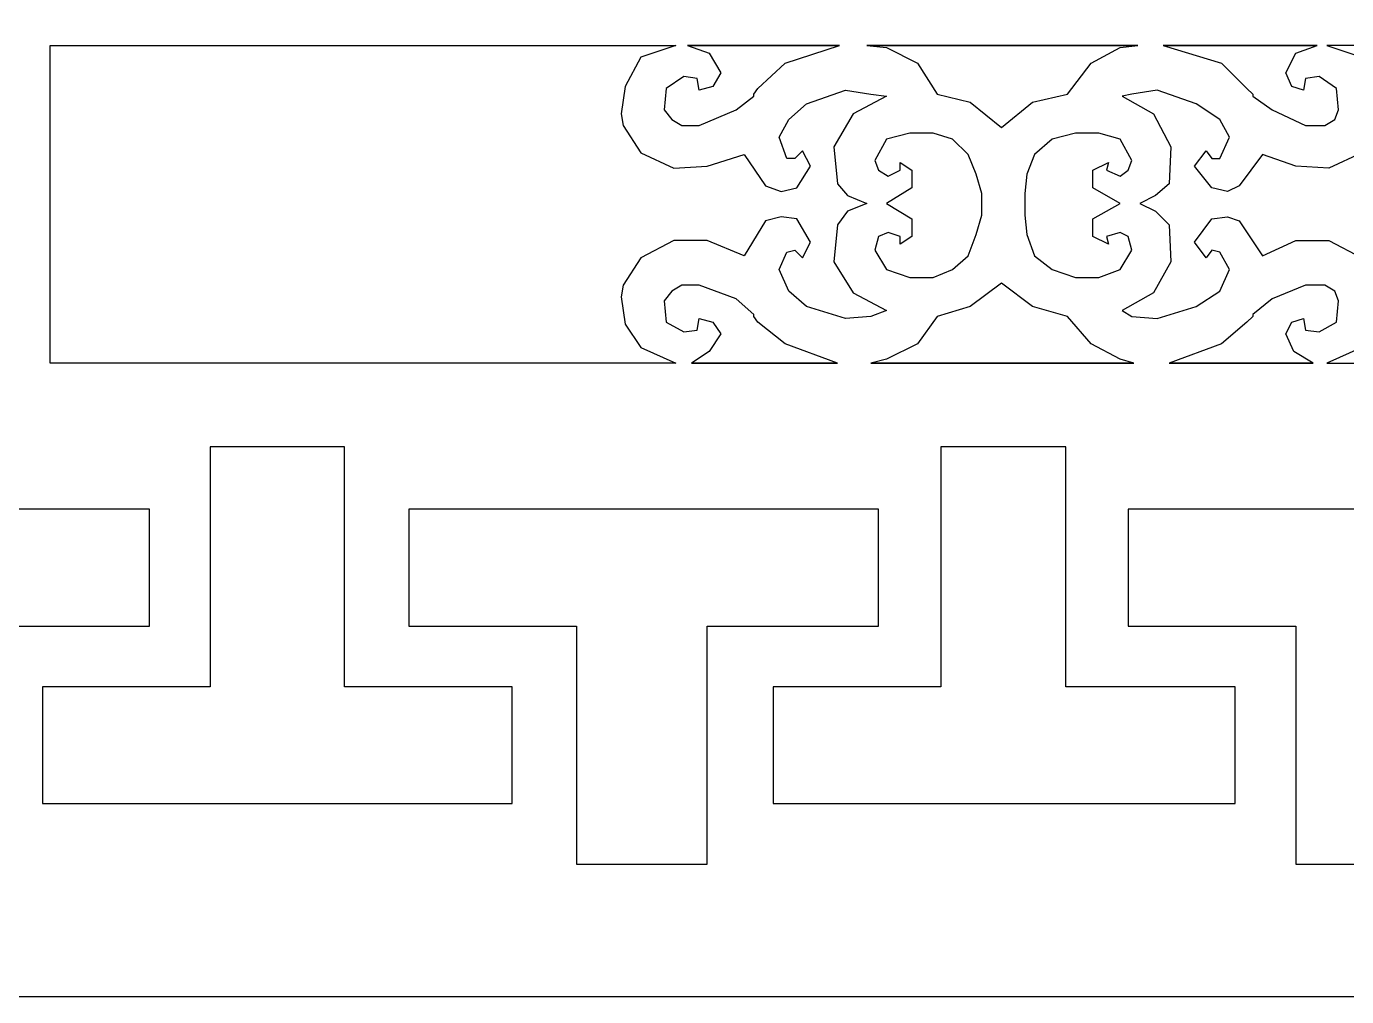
# Model space of a CAD drawing. Header units: centimetres. Extents: x -6.6 to 5.7, y -11.1 to 14.
# Drawn here: x -3.149 to 0.46, y 1.686 to 4.339 of the extents above; entities that cross this region are included whole.
import ezdxf

# ---------------------------------------------------------------- set-up
doc = ezdxf.new("R2010")
doc.units = ezdxf.units.CM
doc.header["$MEASUREMENT"] = 0

msp = doc.modelspace()

# ---------------------------------------------------------------- linework, layer by layer
at = {"color": 177}
for points, knots in [([(-6.63835, 13.98566), (-6.63835, 13.98566), (5.6716, 13.98566), (5.6716, 13.98566), (5.6716, 13.98566), (5.6716, 13.98566), (5.6716, 1.68635), (5.6716, 1.68635), (5.6716, 1.68635), (5.6716, 1.68635), (-6.63835, 1.68635), (-6.63835, 1.68635), (-6.63835, 1.68635), (-6.63835, 1.68635), (-6.63835, 13.98566), (-6.63835, 13.98566)], [0, 0, 0, 0, 0.2, 0.2, 0.2, 0.2, 0.4, 0.4, 0.4, 0.4, 0.6, 0.6, 0.6, 0.6, 1, 1, 1, 1]), ([(-1.37326, 4.28694), (-1.37326, 4.28694), (-3.08391, 4.28694), (-3.08391, 4.28694), (-3.08391, 4.28694), (-3.08391, 4.28694), (-3.08391, 3.4183), (-3.08391, 3.4183), (-3.08391, 3.4183), (-3.08391, 3.4183), (-1.37326, 3.4183), (-1.37326, 3.4183), (-1.37326, 3.4183), (-1.37326, 3.4183), (-1.46926, 3.4609), (-1.46926, 3.4609), (-1.46926, 3.4609), (-1.46926, 3.4609), (-1.51184, 3.52486), (-1.51184, 3.52486), (-1.51184, 3.52486), (-1.51184, 3.52486), (-1.52254, 3.59945), (-1.52254, 3.59945), (-1.52254, 3.59945), (-1.52254, 3.59945), (-1.51722, 3.63139), (-1.51722, 3.63139), (-1.51722, 3.63139), (-1.51722, 3.63139), (-1.46926, 3.70608), (-1.46926, 3.70608), (-1.46926, 3.70608), (-1.46926, 3.70608), (-1.37864, 3.75401), (-1.37864, 3.75401), (-1.37864, 3.75401), (-1.37864, 3.75401), (-1.28803, 3.75401), (-1.28803, 3.75401), (-1.28803, 3.75401), (-1.28803, 3.75401), (-1.18679, 3.71137), (-1.18679, 3.71137), (-1.18679, 3.71137), (-1.18679, 3.71137), (-1.12819, 3.80729), (-1.12819, 3.80729), (-1.12819, 3.80729), (-1.12819, 3.80729), (-1.08552, 3.81795), (-1.08552, 3.81795), (-1.08552, 3.81795), (-1.08552, 3.81795), (-1.04293, 3.81262), (-1.04293, 3.81262), (-1.04293, 3.81262), (-1.04293, 3.81262), (-1.00563, 3.74871), (-1.00563, 3.74871), (-1.00563, 3.74871), (-1.00563, 3.74871), (-1.02694, 3.70608), (-1.02694, 3.70608), (-1.02694, 3.70608), (-1.02694, 3.70608), (-1.04822, 3.72737), (-1.04822, 3.72737), (-1.04822, 3.72737), (-1.04822, 3.72737), (-1.06954, 3.72203), (-1.06954, 3.72203), (-1.06954, 3.72203), (-1.06954, 3.72203), (-1.09087, 3.67408), (-1.09087, 3.67408), (-1.09087, 3.67408), (-1.09087, 3.67408), (-1.06424, 3.61543), (-1.06424, 3.61543), (-1.06424, 3.61543), (-1.06424, 3.61543), (-1.0163, 3.57282), (-1.0163, 3.57282), (-1.0163, 3.57282), (-1.0163, 3.57282), (-0.90973, 3.54084), (-0.90973, 3.54084), (-0.90973, 3.54084), (-0.90973, 3.54084), (-0.84039, 3.54619), (-0.84039, 3.54619), (-0.84039, 3.54619), (-0.84039, 3.54619), (-0.79781, 3.56214), (-0.79781, 3.56214), (-0.79781, 3.56214), (-0.79781, 3.56214), (-0.88839, 3.61013), (-0.88839, 3.61013), (-0.88839, 3.61013), (-0.88839, 3.61013), (-0.94165, 3.69542), (-0.94165, 3.69542), (-0.94165, 3.69542), (-0.94165, 3.69542), (-0.93101, 3.79663), (-0.93101, 3.79663), (-0.93101, 3.79663), (-0.93101, 3.79663), (-0.90436, 3.83396), (-0.90436, 3.83396), (-0.90436, 3.83396), (-0.90436, 3.83396), (-0.85107, 3.85527), (-0.85107, 3.85527), (-0.85107, 3.85527), (-0.85107, 3.85527), (-0.90436, 3.87656), (-0.90436, 3.87656), (-0.90436, 3.87656), (-0.90436, 3.87656), (-0.93101, 3.90853), (-0.93101, 3.90853), (-0.93101, 3.90853), (-0.93101, 3.90853), (-0.94165, 4.0098), (-0.94165, 4.0098), (-0.94165, 4.0098), (-0.94165, 4.0098), (-0.88839, 4.10037), (-0.88839, 4.10037), (-0.88839, 4.10037), (-0.88839, 4.10037), (-0.79781, 4.14837), (-0.79781, 4.14837), (-0.79781, 4.14837), (-0.79781, 4.14837), (-0.84039, 4.15367), (-0.84039, 4.15367), (-0.84039, 4.15367), (-0.84039, 4.15367), (-0.90973, 4.16435), (-0.90973, 4.16435), (-0.90973, 4.16435), (-0.90973, 4.16435), (-1.0163, 4.12704), (-1.0163, 4.12704), (-1.0163, 4.12704), (-1.0163, 4.12704), (-1.06424, 4.08439), (-1.06424, 4.08439), (-1.06424, 4.08439), (-1.06424, 4.08439), (-1.09087, 4.03642), (-1.09087, 4.03642), (-1.09087, 4.03642), (-1.09087, 4.03642), (-1.06954, 3.97786), (-1.06954, 3.97786), (-1.06954, 3.97786), (-1.06954, 3.97786), (-1.04822, 3.97786), (-1.04822, 3.97786), (-1.04822, 3.97786), (-1.04822, 3.97786), (-1.02694, 3.99915), (-1.02694, 3.99915), (-1.02694, 3.99915), (-1.02694, 3.99915), (-1.00563, 3.95647), (-1.00563, 3.95647), (-1.00563, 3.95647), (-1.00563, 3.95647), (-1.04293, 3.89785), (-1.04293, 3.89785), (-1.04293, 3.89785), (-1.04293, 3.89785), (-1.08552, 3.88725), (-1.08552, 3.88725), (-1.08552, 3.88725), (-1.08552, 3.88725), (-1.12819, 3.9032), (-1.12819, 3.9032), (-1.12819, 3.9032), (-1.12819, 3.9032), (-1.18679, 3.9885), (-1.18679, 3.9885), (-1.18679, 3.9885), (-1.18679, 3.9885), (-1.28803, 3.95647), (-1.28803, 3.95647), (-1.28803, 3.95647), (-1.28803, 3.95647), (-1.37864, 3.95117), (-1.37864, 3.95117), (-1.37864, 3.95117), (-1.37864, 3.95117), (-1.46926, 3.99379), (-1.46926, 3.99379), (-1.46926, 3.99379), (-1.46926, 3.99379), (-1.51722, 4.06843), (-1.51722, 4.06843), (-1.51722, 4.06843), (-1.51722, 4.06843), (-1.52254, 4.10037), (-1.52254, 4.10037), (-1.52254, 4.10037), (-1.52254, 4.10037), (-1.51184, 4.17499), (-1.51184, 4.17499), (-1.51184, 4.17499), (-1.51184, 4.17499), (-1.46926, 4.25493), (-1.46926, 4.25493), (-1.46926, 4.25493), (-1.46926, 4.25493), (-1.37326, 4.28694), (-1.37326, 4.28694)], [0, 0, 0, 0, 0.0178571, 0.0178571, 0.0178571, 0.0178571, 0.0357143, 0.0357143, 0.0357143, 0.0357143, 0.0535714, 0.0535714, 0.0535714, 0.0535714, 0.0714286, 0.0714286, 0.0714286, 0.0714286, 0.0892857, 0.0892857, 0.0892857, 0.0892857, 0.1071429, 0.1071429, 0.1071429, 0.1071429, 0.125, 0.125, 0.125, 0.125, 0.1428571, 0.1428571, 0.1428571, 0.1428571, 0.1607143, 0.1607143, 0.1607143, 0.1607143, 0.1785714, 0.1785714, 0.1785714, 0.1785714, 0.1964286, 0.1964286, 0.1964286, 0.1964286, 0.2142857, 0.2142857, 0.2142857, 0.2142857, 0.2321429, 0.2321429, 0.2321429, 0.2321429, 0.25, 0.25, 0.25, 0.25, 0.2678571, 0.2678571, 0.2678571, 0.2678571, 0.2857143, 0.2857143, 0.2857143, 0.2857143, 0.3035714, 0.3035714, 0.3035714, 0.3035714, 0.3214286, 0.3214286, 0.3214286, 0.3214286, 0.3392857, 0.3392857, 0.3392857, 0.3392857, 0.3571429, 0.3571429, 0.3571429, 0.3571429, 0.375, 0.375, 0.375, 0.375, 0.3928571, 0.3928571, 0.3928571, 0.3928571, 0.4107143, 0.4107143, 0.4107143, 0.4107143, 0.4285714, 0.4285714, 0.4285714, 0.4285714, 0.4464286, 0.4464286, 0.4464286, 0.4464286, 0.4642857, 0.4642857, 0.4642857, 0.4642857, 0.4821429, 0.4821429, 0.4821429, 0.4821429, 0.5, 0.5, 0.5, 0.5, 0.5178571, 0.5178571, 0.5178571, 0.5178571, 0.5357143, 0.5357143, 0.5357143, 0.5357143, 0.5535714, 0.5535714, 0.5535714, 0.5535714, 0.5714286, 0.5714286, 0.5714286, 0.5714286, 0.5892857, 0.5892857, 0.5892857, 0.5892857, 0.6071429, 0.6071429, 0.6071429, 0.6071429, 0.625, 0.625, 0.625, 0.625, 0.6428571, 0.6428571, 0.6428571, 0.6428571, 0.6607143, 0.6607143, 0.6607143, 0.6607143, 0.6785714, 0.6785714, 0.6785714, 0.6785714, 0.6964286, 0.6964286, 0.6964286, 0.6964286, 0.7142857, 0.7142857, 0.7142857, 0.7142857, 0.7321429, 0.7321429, 0.7321429, 0.7321429, 0.75, 0.75, 0.75, 0.75, 0.7678571, 0.7678571, 0.7678571, 0.7678571, 0.7857143, 0.7857143, 0.7857143, 0.7857143, 0.8035714, 0.8035714, 0.8035714, 0.8035714, 0.8214286, 0.8214286, 0.8214286, 0.8214286, 0.8392857, 0.8392857, 0.8392857, 0.8392857, 0.8571429, 0.8571429, 0.8571429, 0.8571429, 0.875, 0.875, 0.875, 0.875, 0.8928571, 0.8928571, 0.8928571, 0.8928571, 0.9107143, 0.9107143, 0.9107143, 0.9107143, 0.9285714, 0.9285714, 0.9285714, 0.9285714, 0.9464286, 0.9464286, 0.9464286, 0.9464286, 0.9642857, 0.9642857, 0.9642857, 0.9642857, 1, 1, 1, 1]), ([(-0.92571, 4.28694), (-0.92571, 4.28694), (-1.07491, 4.23893), (-1.07491, 4.23893), (-1.07491, 4.23893), (-1.07491, 4.23893), (-1.14955, 4.16965), (-1.14955, 4.16965), (-1.14955, 4.16965), (-1.14955, 4.16965), (-1.16015, 4.15367), (-1.16015, 4.15367), (-1.16015, 4.15367), (-1.16015, 4.15367), (-1.16015, 4.14837), (-1.16015, 4.14837), (-1.16015, 4.14837), (-1.16015, 4.14837), (-1.20812, 4.11105), (-1.20812, 4.11105), (-1.20812, 4.11105), (-1.20812, 4.11105), (-1.30938, 4.06843), (-1.30938, 4.06843), (-1.30938, 4.06843), (-1.30938, 4.06843), (-1.35735, 4.06843), (-1.35735, 4.06843), (-1.35735, 4.06843), (-1.35735, 4.06843), (-1.38393, 4.08439), (-1.38393, 4.08439), (-1.38393, 4.08439), (-1.38393, 4.08439), (-1.40529, 4.11105), (-1.40529, 4.11105), (-1.40529, 4.11105), (-1.40529, 4.11105), (-1.39994, 4.16965), (-1.39994, 4.16965), (-1.39994, 4.16965), (-1.39994, 4.16965), (-1.35197, 4.20165), (-1.35197, 4.20165), (-1.35197, 4.20165), (-1.35197, 4.20165), (-1.31468, 4.19627), (-1.31468, 4.19627), (-1.31468, 4.19627), (-1.31468, 4.19627), (-1.30938, 4.16435), (-1.30938, 4.16435), (-1.30938, 4.16435), (-1.30938, 4.16435), (-1.27207, 4.17499), (-1.27207, 4.17499), (-1.27207, 4.17499), (-1.27207, 4.17499), (-1.25077, 4.21229), (-1.25077, 4.21229), (-1.25077, 4.21229), (-1.25077, 4.21229), (-1.28273, 4.2656), (-1.28273, 4.2656), (-1.28273, 4.2656), (-1.28273, 4.2656), (-1.34133, 4.28694), (-1.34133, 4.28694), (-1.34133, 4.28694), (-1.34133, 4.28694), (-0.92571, 4.28694), (-0.92571, 4.28694)], [0, 0, 0, 0, 0.0526316, 0.0526316, 0.0526316, 0.0526316, 0.1052632, 0.1052632, 0.1052632, 0.1052632, 0.1578947, 0.1578947, 0.1578947, 0.1578947, 0.2105263, 0.2105263, 0.2105263, 0.2105263, 0.2631579, 0.2631579, 0.2631579, 0.2631579, 0.3157895, 0.3157895, 0.3157895, 0.3157895, 0.3684211, 0.3684211, 0.3684211, 0.3684211, 0.4210526, 0.4210526, 0.4210526, 0.4210526, 0.4736842, 0.4736842, 0.4736842, 0.4736842, 0.5263158, 0.5263158, 0.5263158, 0.5263158, 0.5789474, 0.5789474, 0.5789474, 0.5789474, 0.6315789, 0.6315789, 0.6315789, 0.6315789, 0.6842105, 0.6842105, 0.6842105, 0.6842105, 0.7368421, 0.7368421, 0.7368421, 0.7368421, 0.7894737, 0.7894737, 0.7894737, 0.7894737, 0.8421053, 0.8421053, 0.8421053, 0.8421053, 0.8947368, 0.8947368, 0.8947368, 0.8947368, 1, 1, 1, 1]), ([(-1.34133, 4.28694), (-1.34133, 4.28694), (-0.92571, 4.28694), (-0.92571, 4.28694), (-0.92571, 4.28694), (-0.92571, 4.28694), (-1.34133, 4.28694), (-1.34133, 4.28694)], [0, 0, 0, 0, 0.3333333, 0.3333333, 0.3333333, 0.3333333, 1, 1, 1, 1]), ([(-0.11038, 4.28694), (-0.11038, 4.28694), (-0.15828, 4.28156), (-0.15828, 4.28156), (-0.15828, 4.28156), (-0.15828, 4.28156), (-0.23824, 4.23893), (-0.23824, 4.23893), (-0.23824, 4.23893), (-0.23824, 4.23893), (-0.30219, 4.15367), (-0.30219, 4.15367), (-0.30219, 4.15367), (-0.30219, 4.15367), (-0.39814, 4.13236), (-0.39814, 4.13236), (-0.39814, 4.13236), (-0.39814, 4.13236), (-0.48338, 4.06305), (-0.48338, 4.06305), (-0.48338, 4.06305), (-0.48338, 4.06305), (-0.56862, 4.13236), (-0.56862, 4.13236), (-0.56862, 4.13236), (-0.56862, 4.13236), (-0.65921, 4.15367), (-0.65921, 4.15367), (-0.65921, 4.15367), (-0.65921, 4.15367), (-0.71253, 4.23893), (-0.71253, 4.23893), (-0.71253, 4.23893), (-0.71253, 4.23893), (-0.79781, 4.28156), (-0.79781, 4.28156), (-0.79781, 4.28156), (-0.79781, 4.28156), (-0.85107, 4.28694), (-0.85107, 4.28694), (-0.85107, 4.28694), (-0.85107, 4.28694), (-0.11038, 4.28694), (-0.11038, 4.28694)], [0, 0, 0, 0, 0.0833333, 0.0833333, 0.0833333, 0.0833333, 0.1666667, 0.1666667, 0.1666667, 0.1666667, 0.25, 0.25, 0.25, 0.25, 0.3333333, 0.3333333, 0.3333333, 0.3333333, 0.4166667, 0.4166667, 0.4166667, 0.4166667, 0.5, 0.5, 0.5, 0.5, 0.5833333, 0.5833333, 0.5833333, 0.5833333, 0.6666667, 0.6666667, 0.6666667, 0.6666667, 0.75, 0.75, 0.75, 0.75, 0.8333333, 0.8333333, 0.8333333, 0.8333333, 1, 1, 1, 1]), ([(-0.85107, 4.28694), (-0.85107, 4.28694), (-0.11038, 4.28694), (-0.11038, 4.28694), (-0.11038, 4.28694), (-0.11038, 4.28694), (-0.85107, 4.28694), (-0.85107, 4.28694)], [0, 0, 0, 0, 0.3333333, 0.3333333, 0.3333333, 0.3333333, 1, 1, 1, 1]), ([(0.40658, 4.28694), (0.40658, 4.28694), (2.1225, 4.28694), (2.1225, 4.28694), (2.1225, 4.28694), (2.1225, 4.28694), (2.1225, 3.4183), (2.1225, 3.4183), (2.1225, 3.4183), (2.1225, 3.4183), (0.40658, 3.4183), (0.40658, 3.4183), (0.40658, 3.4183), (0.40658, 3.4183), (0.50245, 3.4609), (0.50245, 3.4609), (0.50245, 3.4609), (0.50245, 3.4609), (0.56111, 3.52486), (0.56111, 3.52486), (0.56111, 3.52486), (0.56111, 3.52486), (0.56643, 3.59945), (0.56643, 3.59945), (0.56643, 3.59945), (0.56643, 3.59945), (0.56111, 3.63139), (0.56111, 3.63139), (0.56111, 3.63139), (0.56111, 3.63139), (0.50245, 3.70608), (0.50245, 3.70608), (0.50245, 3.70608), (0.50245, 3.70608), (0.41187, 3.75401), (0.41187, 3.75401), (0.41187, 3.75401), (0.41187, 3.75401), (0.32132, 3.75401), (0.32132, 3.75401), (0.32132, 3.75401), (0.32132, 3.75401), (0.23069, 3.71137), (0.23069, 3.71137), (0.23069, 3.71137), (0.23069, 3.71137), (0.16676, 3.80729), (0.16676, 3.80729), (0.16676, 3.80729), (0.16676, 3.80729), (0.13475, 3.81795), (0.13475, 3.81795), (0.13475, 3.81795), (0.13475, 3.81795), (0.09213, 3.81262), (0.09213, 3.81262), (0.09213, 3.81262), (0.09213, 3.81262), (0.04422, 3.74871), (0.04422, 3.74871), (0.04422, 3.74871), (0.04422, 3.74871), (0.07614, 3.70608), (0.07614, 3.70608), (0.07614, 3.70608), (0.07614, 3.70608), (0.09213, 3.72737), (0.09213, 3.72737), (0.09213, 3.72737), (0.09213, 3.72737), (0.11343, 3.72203), (0.11343, 3.72203), (0.11343, 3.72203), (0.11343, 3.72203), (0.14013, 3.67408), (0.14013, 3.67408), (0.14013, 3.67408), (0.14013, 3.67408), (0.11343, 3.61543), (0.11343, 3.61543), (0.11343, 3.61543), (0.11343, 3.61543), (0.04952, 3.57282), (0.04952, 3.57282), (0.04952, 3.57282), (0.04952, 3.57282), (-0.05705, 3.54084), (-0.05705, 3.54084), (-0.05705, 3.54084), (-0.05705, 3.54084), (-0.12632, 3.54619), (-0.12632, 3.54619), (-0.12632, 3.54619), (-0.12632, 3.54619), (-0.15301, 3.56214), (-0.15301, 3.56214), (-0.15301, 3.56214), (-0.15301, 3.56214), (-0.0677, 3.61013), (-0.0677, 3.61013), (-0.0677, 3.61013), (-0.0677, 3.61013), (-0.01978, 3.69542), (-0.01978, 3.69542), (-0.01978, 3.69542), (-0.01978, 3.69542), (-0.0251, 3.79663), (-0.0251, 3.79663), (-0.0251, 3.79663), (-0.0251, 3.79663), (-0.06243, 3.83396), (-0.06243, 3.83396), (-0.06243, 3.83396), (-0.06243, 3.83396), (-0.10504, 3.85527), (-0.10504, 3.85527), (-0.10504, 3.85527), (-0.10504, 3.85527), (-0.06243, 3.87656), (-0.06243, 3.87656), (-0.06243, 3.87656), (-0.06243, 3.87656), (-0.0251, 3.90853), (-0.0251, 3.90853), (-0.0251, 3.90853), (-0.0251, 3.90853), (-0.01978, 4.0098), (-0.01978, 4.0098), (-0.01978, 4.0098), (-0.01978, 4.0098), (-0.0677, 4.10037), (-0.0677, 4.10037), (-0.0677, 4.10037), (-0.0677, 4.10037), (-0.15301, 4.14837), (-0.15301, 4.14837), (-0.15301, 4.14837), (-0.15301, 4.14837), (-0.12632, 4.15367), (-0.12632, 4.15367), (-0.12632, 4.15367), (-0.12632, 4.15367), (-0.05705, 4.16435), (-0.05705, 4.16435), (-0.05705, 4.16435), (-0.05705, 4.16435), (0.04952, 4.12704), (0.04952, 4.12704), (0.04952, 4.12704), (0.04952, 4.12704), (0.11343, 4.08439), (0.11343, 4.08439), (0.11343, 4.08439), (0.11343, 4.08439), (0.14013, 4.03642), (0.14013, 4.03642), (0.14013, 4.03642), (0.14013, 4.03642), (0.11343, 3.97786), (0.11343, 3.97786), (0.11343, 3.97786), (0.11343, 3.97786), (0.09213, 3.97786), (0.09213, 3.97786), (0.09213, 3.97786), (0.09213, 3.97786), (0.07614, 3.99915), (0.07614, 3.99915), (0.07614, 3.99915), (0.07614, 3.99915), (0.04422, 3.95647), (0.04422, 3.95647), (0.04422, 3.95647), (0.04422, 3.95647), (0.09213, 3.89785), (0.09213, 3.89785), (0.09213, 3.89785), (0.09213, 3.89785), (0.13475, 3.88725), (0.13475, 3.88725), (0.13475, 3.88725), (0.13475, 3.88725), (0.16676, 3.9032), (0.16676, 3.9032), (0.16676, 3.9032), (0.16676, 3.9032), (0.23069, 3.9885), (0.23069, 3.9885), (0.23069, 3.9885), (0.23069, 3.9885), (0.32132, 3.95647), (0.32132, 3.95647), (0.32132, 3.95647), (0.32132, 3.95647), (0.41187, 3.95117), (0.41187, 3.95117), (0.41187, 3.95117), (0.41187, 3.95117), (0.50245, 3.99379), (0.50245, 3.99379), (0.50245, 3.99379), (0.50245, 3.99379), (0.56111, 4.06843), (0.56111, 4.06843), (0.56111, 4.06843), (0.56111, 4.06843), (0.56643, 4.10037), (0.56643, 4.10037), (0.56643, 4.10037), (0.56643, 4.10037), (0.56111, 4.17499), (0.56111, 4.17499), (0.56111, 4.17499), (0.56111, 4.17499), (0.50245, 4.25493), (0.50245, 4.25493), (0.50245, 4.25493), (0.50245, 4.25493), (0.40658, 4.28694), (0.40658, 4.28694)], [0, 0, 0, 0, 0.0178571, 0.0178571, 0.0178571, 0.0178571, 0.0357143, 0.0357143, 0.0357143, 0.0357143, 0.0535714, 0.0535714, 0.0535714, 0.0535714, 0.0714286, 0.0714286, 0.0714286, 0.0714286, 0.0892857, 0.0892857, 0.0892857, 0.0892857, 0.1071429, 0.1071429, 0.1071429, 0.1071429, 0.125, 0.125, 0.125, 0.125, 0.1428571, 0.1428571, 0.1428571, 0.1428571, 0.1607143, 0.1607143, 0.1607143, 0.1607143, 0.1785714, 0.1785714, 0.1785714, 0.1785714, 0.1964286, 0.1964286, 0.1964286, 0.1964286, 0.2142857, 0.2142857, 0.2142857, 0.2142857, 0.2321429, 0.2321429, 0.2321429, 0.2321429, 0.25, 0.25, 0.25, 0.25, 0.2678571, 0.2678571, 0.2678571, 0.2678571, 0.2857143, 0.2857143, 0.2857143, 0.2857143, 0.3035714, 0.3035714, 0.3035714, 0.3035714, 0.3214286, 0.3214286, 0.3214286, 0.3214286, 0.3392857, 0.3392857, 0.3392857, 0.3392857, 0.3571429, 0.3571429, 0.3571429, 0.3571429, 0.375, 0.375, 0.375, 0.375, 0.3928571, 0.3928571, 0.3928571, 0.3928571, 0.4107143, 0.4107143, 0.4107143, 0.4107143, 0.4285714, 0.4285714, 0.4285714, 0.4285714, 0.4464286, 0.4464286, 0.4464286, 0.4464286, 0.4642857, 0.4642857, 0.4642857, 0.4642857, 0.4821429, 0.4821429, 0.4821429, 0.4821429, 0.5, 0.5, 0.5, 0.5, 0.5178571, 0.5178571, 0.5178571, 0.5178571, 0.5357143, 0.5357143, 0.5357143, 0.5357143, 0.5535714, 0.5535714, 0.5535714, 0.5535714, 0.5714286, 0.5714286, 0.5714286, 0.5714286, 0.5892857, 0.5892857, 0.5892857, 0.5892857, 0.6071429, 0.6071429, 0.6071429, 0.6071429, 0.625, 0.625, 0.625, 0.625, 0.6428571, 0.6428571, 0.6428571, 0.6428571, 0.6607143, 0.6607143, 0.6607143, 0.6607143, 0.6785714, 0.6785714, 0.6785714, 0.6785714, 0.6964286, 0.6964286, 0.6964286, 0.6964286, 0.7142857, 0.7142857, 0.7142857, 0.7142857, 0.7321429, 0.7321429, 0.7321429, 0.7321429, 0.75, 0.75, 0.75, 0.75, 0.7678571, 0.7678571, 0.7678571, 0.7678571, 0.7857143, 0.7857143, 0.7857143, 0.7857143, 0.8035714, 0.8035714, 0.8035714, 0.8035714, 0.8214286, 0.8214286, 0.8214286, 0.8214286, 0.8392857, 0.8392857, 0.8392857, 0.8392857, 0.8571429, 0.8571429, 0.8571429, 0.8571429, 0.875, 0.875, 0.875, 0.875, 0.8928571, 0.8928571, 0.8928571, 0.8928571, 0.9107143, 0.9107143, 0.9107143, 0.9107143, 0.9285714, 0.9285714, 0.9285714, 0.9285714, 0.9464286, 0.9464286, 0.9464286, 0.9464286, 0.9642857, 0.9642857, 0.9642857, 0.9642857, 1, 1, 1, 1]), ([(0.37995, 4.28694), (0.37995, 4.28694), (0.32132, 4.2656), (0.32132, 4.2656), (0.32132, 4.2656), (0.32132, 4.2656), (0.29467, 4.21229), (0.29467, 4.21229), (0.29467, 4.21229), (0.29467, 4.21229), (0.31063, 4.17499), (0.31063, 4.17499), (0.31063, 4.17499), (0.31063, 4.17499), (0.34265, 4.16435), (0.34265, 4.16435), (0.34265, 4.16435), (0.34265, 4.16435), (0.34793, 4.19627), (0.34793, 4.19627), (0.34793, 4.19627), (0.34793, 4.19627), (0.38522, 4.20165), (0.38522, 4.20165), (0.38522, 4.20165), (0.38522, 4.20165), (0.43322, 4.16965), (0.43322, 4.16965), (0.43322, 4.16965), (0.43322, 4.16965), (0.43853, 4.11105), (0.43853, 4.11105), (0.43853, 4.11105), (0.43853, 4.11105), (0.42789, 4.08439), (0.42789, 4.08439), (0.42789, 4.08439), (0.42789, 4.08439), (0.40126, 4.06843), (0.40126, 4.06843), (0.40126, 4.06843), (0.40126, 4.06843), (0.34793, 4.06843), (0.34793, 4.06843), (0.34793, 4.06843), (0.34793, 4.06843), (0.25736, 4.11105), (0.25736, 4.11105), (0.25736, 4.11105), (0.25736, 4.11105), (0.20404, 4.14837), (0.20404, 4.14837), (0.20404, 4.14837), (0.20404, 4.14837), (0.20404, 4.15367), (0.20404, 4.15367), (0.20404, 4.15367), (0.20404, 4.15367), (0.18808, 4.16965), (0.18808, 4.16965), (0.18808, 4.16965), (0.18808, 4.16965), (0.11882, 4.23893), (0.11882, 4.23893), (0.11882, 4.23893), (0.11882, 4.23893), (-0.0411, 4.28694), (-0.0411, 4.28694), (-0.0411, 4.28694), (-0.0411, 4.28694), (0.37995, 4.28694), (0.37995, 4.28694)], [0, 0, 0, 0, 0.0526316, 0.0526316, 0.0526316, 0.0526316, 0.1052632, 0.1052632, 0.1052632, 0.1052632, 0.1578947, 0.1578947, 0.1578947, 0.1578947, 0.2105263, 0.2105263, 0.2105263, 0.2105263, 0.2631579, 0.2631579, 0.2631579, 0.2631579, 0.3157895, 0.3157895, 0.3157895, 0.3157895, 0.3684211, 0.3684211, 0.3684211, 0.3684211, 0.4210526, 0.4210526, 0.4210526, 0.4210526, 0.4736842, 0.4736842, 0.4736842, 0.4736842, 0.5263158, 0.5263158, 0.5263158, 0.5263158, 0.5789474, 0.5789474, 0.5789474, 0.5789474, 0.6315789, 0.6315789, 0.6315789, 0.6315789, 0.6842105, 0.6842105, 0.6842105, 0.6842105, 0.7368421, 0.7368421, 0.7368421, 0.7368421, 0.7894737, 0.7894737, 0.7894737, 0.7894737, 0.8421053, 0.8421053, 0.8421053, 0.8421053, 0.8947368, 0.8947368, 0.8947368, 0.8947368, 1, 1, 1, 1]), ([(-0.0411, 4.28694), (-0.0411, 4.28694), (0.37995, 4.28694), (0.37995, 4.28694), (0.37995, 4.28694), (0.37995, 4.28694), (-0.0411, 4.28694), (-0.0411, 4.28694)], [0, 0, 0, 0, 0.3333333, 0.3333333, 0.3333333, 0.3333333, 1, 1, 1, 1]), ([(-0.53668, 3.83396), (-0.53668, 3.83396), (-0.53668, 3.82333), (-0.53668, 3.82333), (-0.53668, 3.82333), (-0.53668, 3.82333), (-0.55266, 3.76996), (-0.55266, 3.76996), (-0.55266, 3.76996), (-0.55266, 3.76996), (-0.57401, 3.71137), (-0.57401, 3.71137), (-0.57401, 3.71137), (-0.57401, 3.71137), (-0.61659, 3.67408), (-0.61659, 3.67408), (-0.61659, 3.67408), (-0.61659, 3.67408), (-0.66991, 3.65274), (-0.66991, 3.65274), (-0.66991, 3.65274), (-0.66991, 3.65274), (-0.73388, 3.65274), (-0.73388, 3.65274), (-0.73388, 3.65274), (-0.73388, 3.65274), (-0.79781, 3.67408), (-0.79781, 3.67408), (-0.79781, 3.67408), (-0.79781, 3.67408), (-0.8298, 3.72737), (-0.8298, 3.72737), (-0.8298, 3.72737), (-0.8298, 3.72737), (-0.81909, 3.76469), (-0.81909, 3.76469), (-0.81909, 3.76469), (-0.81909, 3.76469), (-0.7925, 3.7753), (-0.7925, 3.7753), (-0.7925, 3.7753), (-0.7925, 3.7753), (-0.7605, 3.76469), (-0.7605, 3.76469), (-0.7605, 3.76469), (-0.7605, 3.76469), (-0.7605, 3.74335), (-0.7605, 3.74335), (-0.7605, 3.74335), (-0.7605, 3.74335), (-0.72848, 3.76469), (-0.72848, 3.76469), (-0.72848, 3.76469), (-0.72848, 3.76469), (-0.72848, 3.81262), (-0.72848, 3.81262), (-0.72848, 3.81262), (-0.72848, 3.81262), (-0.79781, 3.85527), (-0.79781, 3.85527), (-0.79781, 3.85527), (-0.79781, 3.85527), (-0.72848, 3.89785), (-0.72848, 3.89785), (-0.72848, 3.89785), (-0.72848, 3.89785), (-0.72848, 3.94583), (-0.72848, 3.94583), (-0.72848, 3.94583), (-0.72848, 3.94583), (-0.7605, 3.96717), (-0.7605, 3.96717), (-0.7605, 3.96717), (-0.7605, 3.96717), (-0.7605, 3.94583), (-0.7605, 3.94583), (-0.7605, 3.94583), (-0.7605, 3.94583), (-0.7925, 3.92981), (-0.7925, 3.92981), (-0.7925, 3.92981), (-0.7925, 3.92981), (-0.81909, 3.94583), (-0.81909, 3.94583), (-0.81909, 3.94583), (-0.81909, 3.94583), (-0.8298, 3.97247), (-0.8298, 3.97247), (-0.8298, 3.97247), (-0.8298, 3.97247), (-0.79781, 4.03112), (-0.79781, 4.03112), (-0.79781, 4.03112), (-0.79781, 4.03112), (-0.73388, 4.04712), (-0.73388, 4.04712), (-0.73388, 4.04712), (-0.73388, 4.04712), (-0.66991, 4.04712), (-0.66991, 4.04712), (-0.66991, 4.04712), (-0.66991, 4.04712), (-0.61659, 4.03112), (-0.61659, 4.03112), (-0.61659, 4.03112), (-0.61659, 4.03112), (-0.57401, 3.9885), (-0.57401, 3.9885), (-0.57401, 3.9885), (-0.57401, 3.9885), (-0.55266, 3.93517), (-0.55266, 3.93517), (-0.55266, 3.93517), (-0.55266, 3.93517), (-0.53668, 3.88189), (-0.53668, 3.88189), (-0.53668, 3.88189), (-0.53668, 3.88189), (-0.53668, 3.87656), (-0.53668, 3.87656), (-0.53668, 3.87656), (-0.53668, 3.87656), (-0.53668, 3.85527), (-0.53668, 3.85527), (-0.53668, 3.85527), (-0.53668, 3.85527), (-0.53668, 3.83396), (-0.53668, 3.83396)], [0, 0, 0, 0, 0.030303, 0.030303, 0.030303, 0.030303, 0.0606061, 0.0606061, 0.0606061, 0.0606061, 0.0909091, 0.0909091, 0.0909091, 0.0909091, 0.1212121, 0.1212121, 0.1212121, 0.1212121, 0.1515152, 0.1515152, 0.1515152, 0.1515152, 0.1818182, 0.1818182, 0.1818182, 0.1818182, 0.2121212, 0.2121212, 0.2121212, 0.2121212, 0.2424242, 0.2424242, 0.2424242, 0.2424242, 0.2727273, 0.2727273, 0.2727273, 0.2727273, 0.3030303, 0.3030303, 0.3030303, 0.3030303, 0.3333333, 0.3333333, 0.3333333, 0.3333333, 0.3636364, 0.3636364, 0.3636364, 0.3636364, 0.3939394, 0.3939394, 0.3939394, 0.3939394, 0.4242424, 0.4242424, 0.4242424, 0.4242424, 0.4545455, 0.4545455, 0.4545455, 0.4545455, 0.4848485, 0.4848485, 0.4848485, 0.4848485, 0.5151515, 0.5151515, 0.5151515, 0.5151515, 0.5454545, 0.5454545, 0.5454545, 0.5454545, 0.5757576, 0.5757576, 0.5757576, 0.5757576, 0.6060606, 0.6060606, 0.6060606, 0.6060606, 0.6363636, 0.6363636, 0.6363636, 0.6363636, 0.6666667, 0.6666667, 0.6666667, 0.6666667, 0.6969697, 0.6969697, 0.6969697, 0.6969697, 0.7272727, 0.7272727, 0.7272727, 0.7272727, 0.7575758, 0.7575758, 0.7575758, 0.7575758, 0.7878788, 0.7878788, 0.7878788, 0.7878788, 0.8181818, 0.8181818, 0.8181818, 0.8181818, 0.8484848, 0.8484848, 0.8484848, 0.8484848, 0.8787879, 0.8787879, 0.8787879, 0.8787879, 0.9090909, 0.9090909, 0.9090909, 0.9090909, 0.9393939, 0.9393939, 0.9393939, 0.9393939, 1, 1, 1, 1]), ([(-0.41941, 3.85527), (-0.41941, 3.85527), (-0.41941, 3.87656), (-0.41941, 3.87656), (-0.41941, 3.87656), (-0.41941, 3.87656), (-0.41941, 3.88189), (-0.41941, 3.88189), (-0.41941, 3.88189), (-0.41941, 3.88189), (-0.4141, 3.93517), (-0.4141, 3.93517), (-0.4141, 3.93517), (-0.4141, 3.93517), (-0.39281, 3.9885), (-0.39281, 3.9885), (-0.39281, 3.9885), (-0.39281, 3.9885), (-0.34486, 4.03112), (-0.34486, 4.03112), (-0.34486, 4.03112), (-0.34486, 4.03112), (-0.28086, 4.04712), (-0.28086, 4.04712), (-0.28086, 4.04712), (-0.28086, 4.04712), (-0.21691, 4.04712), (-0.21691, 4.04712), (-0.21691, 4.04712), (-0.21691, 4.04712), (-0.15828, 4.03112), (-0.15828, 4.03112), (-0.15828, 4.03112), (-0.15828, 4.03112), (-0.12632, 3.97247), (-0.12632, 3.97247), (-0.12632, 3.97247), (-0.12632, 3.97247), (-0.13702, 3.94583), (-0.13702, 3.94583), (-0.13702, 3.94583), (-0.13702, 3.94583), (-0.15828, 3.92981), (-0.15828, 3.92981), (-0.15828, 3.92981), (-0.15828, 3.92981), (-0.1956, 3.94583), (-0.1956, 3.94583), (-0.1956, 3.94583), (-0.1956, 3.94583), (-0.19028, 3.96717), (-0.19028, 3.96717), (-0.19028, 3.96717), (-0.19028, 3.96717), (-0.23293, 3.94583), (-0.23293, 3.94583), (-0.23293, 3.94583), (-0.23293, 3.94583), (-0.23293, 3.89785), (-0.23293, 3.89785), (-0.23293, 3.89785), (-0.23293, 3.89785), (-0.15828, 3.85527), (-0.15828, 3.85527), (-0.15828, 3.85527), (-0.15828, 3.85527), (-0.23293, 3.81262), (-0.23293, 3.81262), (-0.23293, 3.81262), (-0.23293, 3.81262), (-0.23293, 3.76469), (-0.23293, 3.76469), (-0.23293, 3.76469), (-0.23293, 3.76469), (-0.19028, 3.74335), (-0.19028, 3.74335), (-0.19028, 3.74335), (-0.19028, 3.74335), (-0.1956, 3.76469), (-0.1956, 3.76469), (-0.1956, 3.76469), (-0.1956, 3.76469), (-0.15828, 3.7753), (-0.15828, 3.7753), (-0.15828, 3.7753), (-0.15828, 3.7753), (-0.13702, 3.76469), (-0.13702, 3.76469), (-0.13702, 3.76469), (-0.13702, 3.76469), (-0.12632, 3.72737), (-0.12632, 3.72737), (-0.12632, 3.72737), (-0.12632, 3.72737), (-0.15828, 3.67408), (-0.15828, 3.67408), (-0.15828, 3.67408), (-0.15828, 3.67408), (-0.21691, 3.65274), (-0.21691, 3.65274), (-0.21691, 3.65274), (-0.21691, 3.65274), (-0.28086, 3.65274), (-0.28086, 3.65274), (-0.28086, 3.65274), (-0.28086, 3.65274), (-0.34486, 3.67408), (-0.34486, 3.67408), (-0.34486, 3.67408), (-0.34486, 3.67408), (-0.39281, 3.71137), (-0.39281, 3.71137), (-0.39281, 3.71137), (-0.39281, 3.71137), (-0.4141, 3.76996), (-0.4141, 3.76996), (-0.4141, 3.76996), (-0.4141, 3.76996), (-0.41941, 3.82333), (-0.41941, 3.82333), (-0.41941, 3.82333), (-0.41941, 3.82333), (-0.41941, 3.83396), (-0.41941, 3.83396), (-0.41941, 3.83396), (-0.41941, 3.83396), (-0.41941, 3.85527), (-0.41941, 3.85527)], [0, 0, 0, 0, 0.030303, 0.030303, 0.030303, 0.030303, 0.0606061, 0.0606061, 0.0606061, 0.0606061, 0.0909091, 0.0909091, 0.0909091, 0.0909091, 0.1212121, 0.1212121, 0.1212121, 0.1212121, 0.1515152, 0.1515152, 0.1515152, 0.1515152, 0.1818182, 0.1818182, 0.1818182, 0.1818182, 0.2121212, 0.2121212, 0.2121212, 0.2121212, 0.2424242, 0.2424242, 0.2424242, 0.2424242, 0.2727273, 0.2727273, 0.2727273, 0.2727273, 0.3030303, 0.3030303, 0.3030303, 0.3030303, 0.3333333, 0.3333333, 0.3333333, 0.3333333, 0.3636364, 0.3636364, 0.3636364, 0.3636364, 0.3939394, 0.3939394, 0.3939394, 0.3939394, 0.4242424, 0.4242424, 0.4242424, 0.4242424, 0.4545455, 0.4545455, 0.4545455, 0.4545455, 0.4848485, 0.4848485, 0.4848485, 0.4848485, 0.5151515, 0.5151515, 0.5151515, 0.5151515, 0.5454545, 0.5454545, 0.5454545, 0.5454545, 0.5757576, 0.5757576, 0.5757576, 0.5757576, 0.6060606, 0.6060606, 0.6060606, 0.6060606, 0.6363636, 0.6363636, 0.6363636, 0.6363636, 0.6666667, 0.6666667, 0.6666667, 0.6666667, 0.6969697, 0.6969697, 0.6969697, 0.6969697, 0.7272727, 0.7272727, 0.7272727, 0.7272727, 0.7575758, 0.7575758, 0.7575758, 0.7575758, 0.7878788, 0.7878788, 0.7878788, 0.7878788, 0.8181818, 0.8181818, 0.8181818, 0.8181818, 0.8484848, 0.8484848, 0.8484848, 0.8484848, 0.8787879, 0.8787879, 0.8787879, 0.8787879, 0.9090909, 0.9090909, 0.9090909, 0.9090909, 0.9393939, 0.9393939, 0.9393939, 0.9393939, 1, 1, 1, 1]), ([(-1.33068, 3.4183), (-1.33068, 3.4183), (-1.28273, 3.45022), (-1.28273, 3.45022), (-1.28273, 3.45022), (-1.28273, 3.45022), (-1.25077, 3.49821), (-1.25077, 3.49821), (-1.25077, 3.49821), (-1.25077, 3.49821), (-1.27207, 3.53016), (-1.27207, 3.53016), (-1.27207, 3.53016), (-1.27207, 3.53016), (-1.30938, 3.54084), (-1.30938, 3.54084), (-1.30938, 3.54084), (-1.30938, 3.54084), (-1.31468, 3.50887), (-1.31468, 3.50887), (-1.31468, 3.50887), (-1.31468, 3.50887), (-1.35197, 3.50351), (-1.35197, 3.50351), (-1.35197, 3.50351), (-1.35197, 3.50351), (-1.39994, 3.53016), (-1.39994, 3.53016), (-1.39994, 3.53016), (-1.39994, 3.53016), (-1.40529, 3.58877), (-1.40529, 3.58877), (-1.40529, 3.58877), (-1.40529, 3.58877), (-1.38393, 3.61543), (-1.38393, 3.61543), (-1.38393, 3.61543), (-1.38393, 3.61543), (-1.35735, 3.63139), (-1.35735, 3.63139), (-1.35735, 3.63139), (-1.35735, 3.63139), (-1.30938, 3.63139), (-1.30938, 3.63139), (-1.30938, 3.63139), (-1.30938, 3.63139), (-1.20812, 3.59417), (-1.20812, 3.59417), (-1.20812, 3.59417), (-1.20812, 3.59417), (-1.16015, 3.55153), (-1.16015, 3.55153), (-1.16015, 3.55153), (-1.16015, 3.55153), (-1.16015, 3.54619), (-1.16015, 3.54619), (-1.16015, 3.54619), (-1.16015, 3.54619), (-1.14955, 3.53016), (-1.14955, 3.53016), (-1.14955, 3.53016), (-1.14955, 3.53016), (-1.07491, 3.47153), (-1.07491, 3.47153), (-1.07491, 3.47153), (-1.07491, 3.47153), (-0.93101, 3.4183), (-0.93101, 3.4183), (-0.93101, 3.4183), (-0.93101, 3.4183), (-1.33068, 3.4183), (-1.33068, 3.4183)], [0, 0, 0, 0, 0.0526316, 0.0526316, 0.0526316, 0.0526316, 0.1052632, 0.1052632, 0.1052632, 0.1052632, 0.1578947, 0.1578947, 0.1578947, 0.1578947, 0.2105263, 0.2105263, 0.2105263, 0.2105263, 0.2631579, 0.2631579, 0.2631579, 0.2631579, 0.3157895, 0.3157895, 0.3157895, 0.3157895, 0.3684211, 0.3684211, 0.3684211, 0.3684211, 0.4210526, 0.4210526, 0.4210526, 0.4210526, 0.4736842, 0.4736842, 0.4736842, 0.4736842, 0.5263158, 0.5263158, 0.5263158, 0.5263158, 0.5789474, 0.5789474, 0.5789474, 0.5789474, 0.6315789, 0.6315789, 0.6315789, 0.6315789, 0.6842105, 0.6842105, 0.6842105, 0.6842105, 0.7368421, 0.7368421, 0.7368421, 0.7368421, 0.7894737, 0.7894737, 0.7894737, 0.7894737, 0.8421053, 0.8421053, 0.8421053, 0.8421053, 0.8947368, 0.8947368, 0.8947368, 0.8947368, 1, 1, 1, 1]), ([(-0.84039, 3.4183), (-0.84039, 3.4183), (-0.79781, 3.42895), (-0.79781, 3.42895), (-0.79781, 3.42895), (-0.79781, 3.42895), (-0.71253, 3.47153), (-0.71253, 3.47153), (-0.71253, 3.47153), (-0.71253, 3.47153), (-0.65921, 3.54619), (-0.65921, 3.54619), (-0.65921, 3.54619), (-0.65921, 3.54619), (-0.56862, 3.57282), (-0.56862, 3.57282), (-0.56862, 3.57282), (-0.56862, 3.57282), (-0.48338, 3.63677), (-0.48338, 3.63677), (-0.48338, 3.63677), (-0.48338, 3.63677), (-0.39814, 3.57282), (-0.39814, 3.57282), (-0.39814, 3.57282), (-0.39814, 3.57282), (-0.30219, 3.54619), (-0.30219, 3.54619), (-0.30219, 3.54619), (-0.30219, 3.54619), (-0.23824, 3.47153), (-0.23824, 3.47153), (-0.23824, 3.47153), (-0.23824, 3.47153), (-0.15828, 3.42895), (-0.15828, 3.42895), (-0.15828, 3.42895), (-0.15828, 3.42895), (-0.12103, 3.4183), (-0.12103, 3.4183), (-0.12103, 3.4183), (-0.12103, 3.4183), (-0.84039, 3.4183), (-0.84039, 3.4183)], [0, 0, 0, 0, 0.0833333, 0.0833333, 0.0833333, 0.0833333, 0.1666667, 0.1666667, 0.1666667, 0.1666667, 0.25, 0.25, 0.25, 0.25, 0.3333333, 0.3333333, 0.3333333, 0.3333333, 0.4166667, 0.4166667, 0.4166667, 0.4166667, 0.5, 0.5, 0.5, 0.5, 0.5833333, 0.5833333, 0.5833333, 0.5833333, 0.6666667, 0.6666667, 0.6666667, 0.6666667, 0.75, 0.75, 0.75, 0.75, 0.8333333, 0.8333333, 0.8333333, 0.8333333, 1, 1, 1, 1]), ([(-0.0251, 3.4183), (-0.0251, 3.4183), (0.11882, 3.47153), (0.11882, 3.47153), (0.11882, 3.47153), (0.11882, 3.47153), (0.18808, 3.53016), (0.18808, 3.53016), (0.18808, 3.53016), (0.18808, 3.53016), (0.20404, 3.54619), (0.20404, 3.54619), (0.20404, 3.54619), (0.20404, 3.54619), (0.20404, 3.55153), (0.20404, 3.55153), (0.20404, 3.55153), (0.20404, 3.55153), (0.25736, 3.59417), (0.25736, 3.59417), (0.25736, 3.59417), (0.25736, 3.59417), (0.34793, 3.63139), (0.34793, 3.63139), (0.34793, 3.63139), (0.34793, 3.63139), (0.40126, 3.63139), (0.40126, 3.63139), (0.40126, 3.63139), (0.40126, 3.63139), (0.42789, 3.61543), (0.42789, 3.61543), (0.42789, 3.61543), (0.42789, 3.61543), (0.43853, 3.58877), (0.43853, 3.58877), (0.43853, 3.58877), (0.43853, 3.58877), (0.43322, 3.53016), (0.43322, 3.53016), (0.43322, 3.53016), (0.43322, 3.53016), (0.38522, 3.50351), (0.38522, 3.50351), (0.38522, 3.50351), (0.38522, 3.50351), (0.34793, 3.50887), (0.34793, 3.50887), (0.34793, 3.50887), (0.34793, 3.50887), (0.34265, 3.54084), (0.34265, 3.54084), (0.34265, 3.54084), (0.34265, 3.54084), (0.31063, 3.53016), (0.31063, 3.53016), (0.31063, 3.53016), (0.31063, 3.53016), (0.29467, 3.49821), (0.29467, 3.49821), (0.29467, 3.49821), (0.29467, 3.49821), (0.31597, 3.45022), (0.31597, 3.45022), (0.31597, 3.45022), (0.31597, 3.45022), (0.36927, 3.4183), (0.36927, 3.4183), (0.36927, 3.4183), (0.36927, 3.4183), (-0.0251, 3.4183), (-0.0251, 3.4183)], [0, 0, 0, 0, 0.0526316, 0.0526316, 0.0526316, 0.0526316, 0.1052632, 0.1052632, 0.1052632, 0.1052632, 0.1578947, 0.1578947, 0.1578947, 0.1578947, 0.2105263, 0.2105263, 0.2105263, 0.2105263, 0.2631579, 0.2631579, 0.2631579, 0.2631579, 0.3157895, 0.3157895, 0.3157895, 0.3157895, 0.3684211, 0.3684211, 0.3684211, 0.3684211, 0.4210526, 0.4210526, 0.4210526, 0.4210526, 0.4736842, 0.4736842, 0.4736842, 0.4736842, 0.5263158, 0.5263158, 0.5263158, 0.5263158, 0.5789474, 0.5789474, 0.5789474, 0.5789474, 0.6315789, 0.6315789, 0.6315789, 0.6315789, 0.6842105, 0.6842105, 0.6842105, 0.6842105, 0.7368421, 0.7368421, 0.7368421, 0.7368421, 0.7894737, 0.7894737, 0.7894737, 0.7894737, 0.8421053, 0.8421053, 0.8421053, 0.8421053, 0.8947368, 0.8947368, 0.8947368, 0.8947368, 1, 1, 1, 1]), ([(-0.93101, 3.4183), (-0.93101, 3.4183), (-1.33068, 3.4183), (-1.33068, 3.4183), (-1.33068, 3.4183), (-1.33068, 3.4183), (-0.93101, 3.4183), (-0.93101, 3.4183)], [0, 0, 0, 0, 0.3333333, 0.3333333, 0.3333333, 0.3333333, 1, 1, 1, 1]), ([(-0.12103, 3.4183), (-0.12103, 3.4183), (-0.84039, 3.4183), (-0.84039, 3.4183), (-0.84039, 3.4183), (-0.84039, 3.4183), (-0.12103, 3.4183), (-0.12103, 3.4183)], [0, 0, 0, 0, 0.3333333, 0.3333333, 0.3333333, 0.3333333, 1, 1, 1, 1]), ([(0.36927, 3.4183), (0.36927, 3.4183), (-0.0251, 3.4183), (-0.0251, 3.4183), (-0.0251, 3.4183), (-0.0251, 3.4183), (0.36927, 3.4183), (0.36927, 3.4183)], [0, 0, 0, 0, 0.3333333, 0.3333333, 0.3333333, 0.3333333, 1, 1, 1, 1]), ([(-2.27929, 3.1891), (-2.27929, 3.1891), (-2.27929, 2.53366), (-2.27929, 2.53366), (-2.27929, 2.53366), (-2.27929, 2.53366), (-1.82095, 2.53366), (-1.82095, 2.53366), (-1.82095, 2.53366), (-1.82095, 2.53366), (-1.82095, 2.2139), (-1.82095, 2.2139), (-1.82095, 2.2139), (-1.82095, 2.2139), (-3.10523, 2.2139), (-3.10523, 2.2139), (-3.10523, 2.2139), (-3.10523, 2.2139), (-3.10523, 2.53366), (-3.10523, 2.53366), (-3.10523, 2.53366), (-3.10523, 2.53366), (-2.64693, 2.53366), (-2.64693, 2.53366), (-2.64693, 2.53366), (-2.64693, 2.53366), (-2.64693, 3.1891), (-2.64693, 3.1891), (-2.64693, 3.1891), (-2.64693, 3.1891), (-2.27929, 3.1891), (-2.27929, 3.1891)], [0, 0, 0, 0, 0.1111111, 0.1111111, 0.1111111, 0.1111111, 0.2222222, 0.2222222, 0.2222222, 0.2222222, 0.3333333, 0.3333333, 0.3333333, 0.3333333, 0.4444444, 0.4444444, 0.4444444, 0.4444444, 0.5555556, 0.5555556, 0.5555556, 0.5555556, 0.6666667, 0.6666667, 0.6666667, 0.6666667, 0.7777778, 0.7777778, 0.7777778, 0.7777778, 1, 1, 1, 1]), ([(-0.30754, 3.1891), (-0.30754, 3.1891), (-0.30754, 2.53366), (-0.30754, 2.53366), (-0.30754, 2.53366), (-0.30754, 2.53366), (0.15611, 2.53366), (0.15611, 2.53366), (0.15611, 2.53366), (0.15611, 2.53366), (0.15611, 2.2139), (0.15611, 2.2139), (0.15611, 2.2139), (0.15611, 2.2139), (-1.10688, 2.2139), (-1.10688, 2.2139), (-1.10688, 2.2139), (-1.10688, 2.2139), (-1.10688, 2.53366), (-1.10688, 2.53366), (-1.10688, 2.53366), (-1.10688, 2.53366), (-0.64856, 2.53366), (-0.64856, 2.53366), (-0.64856, 2.53366), (-0.64856, 2.53366), (-0.64856, 3.1891), (-0.64856, 3.1891), (-0.64856, 3.1891), (-0.64856, 3.1891), (-0.30754, 3.1891), (-0.30754, 3.1891)], [0, 0, 0, 0, 0.1111111, 0.1111111, 0.1111111, 0.1111111, 0.2222222, 0.2222222, 0.2222222, 0.2222222, 0.3333333, 0.3333333, 0.3333333, 0.3333333, 0.4444444, 0.4444444, 0.4444444, 0.4444444, 0.5555556, 0.5555556, 0.5555556, 0.5555556, 0.6666667, 0.6666667, 0.6666667, 0.6666667, 0.7777778, 0.7777778, 0.7777778, 0.7777778, 1, 1, 1, 1]), ([(-3.63814, 2.04872), (-3.63814, 2.04872), (-3.63814, 2.69888), (-3.63814, 2.69888), (-3.63814, 2.69888), (-3.63814, 2.69888), (-4.10177, 2.69888), (-4.10177, 2.69888), (-4.10177, 2.69888), (-4.10177, 2.69888), (-4.10177, 3.01864), (-4.10177, 3.01864), (-4.10177, 3.01864), (-4.10177, 3.01864), (-2.81215, 3.01864), (-2.81215, 3.01864), (-2.81215, 3.01864), (-2.81215, 3.01864), (-2.81215, 2.69888), (-2.81215, 2.69888), (-2.81215, 2.69888), (-2.81215, 2.69888), (-3.27577, 2.69888), (-3.27577, 2.69888), (-3.27577, 2.69888), (-3.27577, 2.69888), (-3.27577, 2.04872), (-3.27577, 2.04872), (-3.27577, 2.04872), (-3.27577, 2.04872), (-3.63814, 2.04872), (-3.63814, 2.04872)], [0, 0, 0, 0, 0.1111111, 0.1111111, 0.1111111, 0.1111111, 0.2222222, 0.2222222, 0.2222222, 0.2222222, 0.3333333, 0.3333333, 0.3333333, 0.3333333, 0.4444444, 0.4444444, 0.4444444, 0.4444444, 0.5555556, 0.5555556, 0.5555556, 0.5555556, 0.6666667, 0.6666667, 0.6666667, 0.6666667, 0.7777778, 0.7777778, 0.7777778, 0.7777778, 1, 1, 1, 1]), ([(-1.64512, 2.04872), (-1.64512, 2.04872), (-1.64512, 2.69888), (-1.64512, 2.69888), (-1.64512, 2.69888), (-1.64512, 2.69888), (-2.10335, 2.69888), (-2.10335, 2.69888), (-2.10335, 2.69888), (-2.10335, 2.69888), (-2.10335, 3.01864), (-2.10335, 3.01864), (-2.10335, 3.01864), (-2.10335, 3.01864), (-0.81909, 3.01864), (-0.81909, 3.01864), (-0.81909, 3.01864), (-0.81909, 3.01864), (-0.81909, 2.69888), (-0.81909, 2.69888), (-0.81909, 2.69888), (-0.81909, 2.69888), (-1.28803, 2.69888), (-1.28803, 2.69888), (-1.28803, 2.69888), (-1.28803, 2.69888), (-1.28803, 2.04872), (-1.28803, 2.04872), (-1.28803, 2.04872), (-1.28803, 2.04872), (-1.64512, 2.04872), (-1.64512, 2.04872)], [0, 0, 0, 0, 0.1111111, 0.1111111, 0.1111111, 0.1111111, 0.2222222, 0.2222222, 0.2222222, 0.2222222, 0.3333333, 0.3333333, 0.3333333, 0.3333333, 0.4444444, 0.4444444, 0.4444444, 0.4444444, 0.5555556, 0.5555556, 0.5555556, 0.5555556, 0.6666667, 0.6666667, 0.6666667, 0.6666667, 0.7777778, 0.7777778, 0.7777778, 0.7777778, 1, 1, 1, 1]), ([(0.32132, 2.04872), (0.32132, 2.04872), (0.32132, 2.69888), (0.32132, 2.69888), (0.32132, 2.69888), (0.32132, 2.69888), (-0.13702, 2.69888), (-0.13702, 2.69888), (-0.13702, 2.69888), (-0.13702, 2.69888), (-0.13702, 3.01864), (-0.13702, 3.01864), (-0.13702, 3.01864), (-0.13702, 3.01864), (1.14731, 3.01864), (1.14731, 3.01864), (1.14731, 3.01864), (1.14731, 3.01864), (1.14731, 2.69888), (1.14731, 2.69888), (1.14731, 2.69888), (1.14731, 2.69888), (0.68373, 2.69888), (0.68373, 2.69888), (0.68373, 2.69888), (0.68373, 2.69888), (0.68373, 2.04872), (0.68373, 2.04872), (0.68373, 2.04872), (0.68373, 2.04872), (0.32132, 2.04872), (0.32132, 2.04872)], [0, 0, 0, 0, 0.1111111, 0.1111111, 0.1111111, 0.1111111, 0.2222222, 0.2222222, 0.2222222, 0.2222222, 0.3333333, 0.3333333, 0.3333333, 0.3333333, 0.4444444, 0.4444444, 0.4444444, 0.4444444, 0.5555556, 0.5555556, 0.5555556, 0.5555556, 0.6666667, 0.6666667, 0.6666667, 0.6666667, 0.7777778, 0.7777778, 0.7777778, 0.7777778, 1, 1, 1, 1])]:
    msp.add_open_spline(points, degree=3, knots=knots, dxfattribs=at)

doc.saveas('drawing.dxf')
